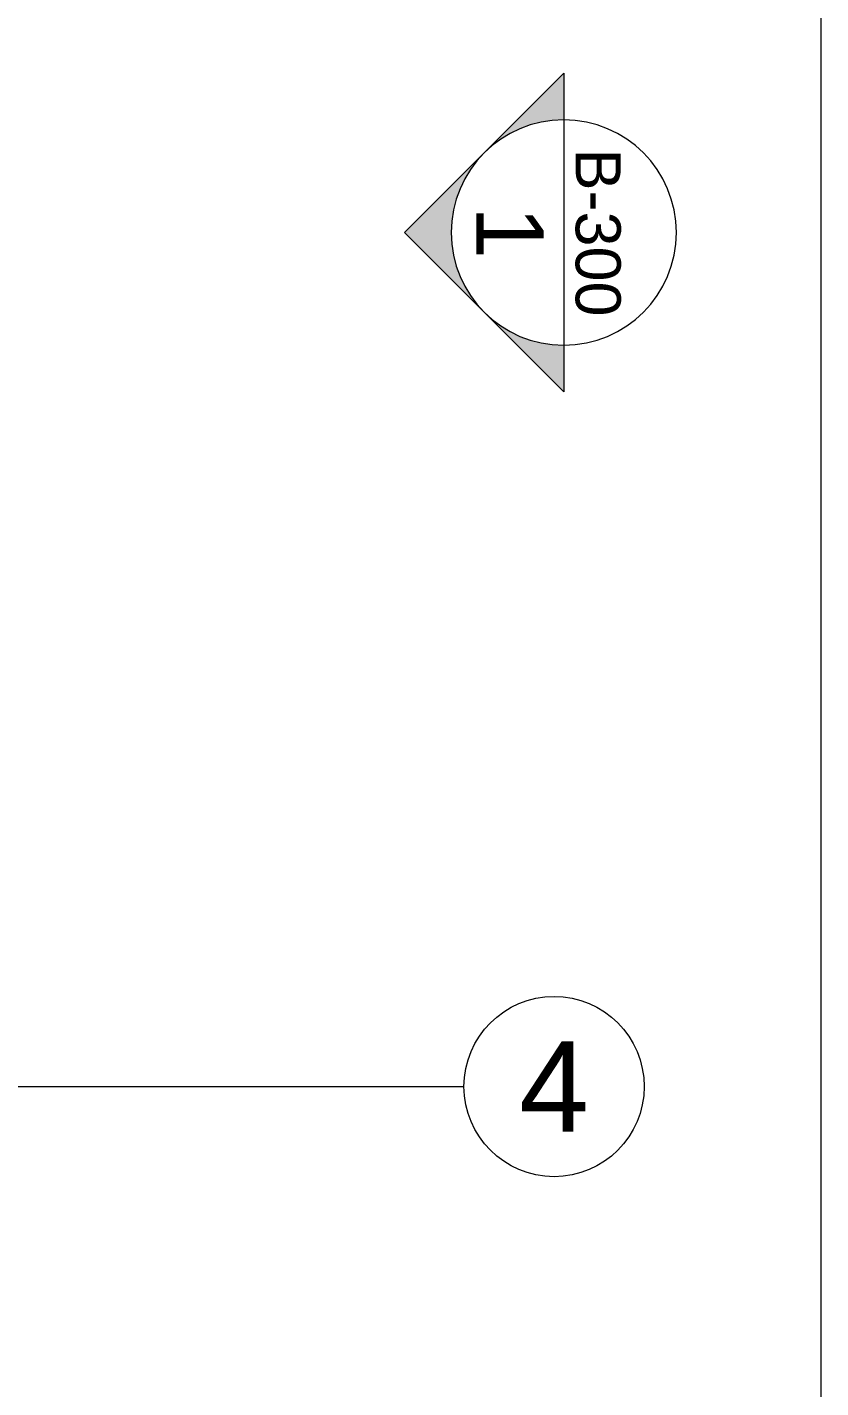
# Model space of a CAD drawing. Extents: x -1073 to 35213, y -1180 to 6950.
# Drawn here: x 6278.9 to 6455.1, y 1685.7 to 1987.6 of the extents above; entities that cross this region are included whole.
import ezdxf
from ezdxf.enums import TextEntityAlignment as Align

# ---------------------------------------------------------------- set-up
doc = ezdxf.new("R2010")
doc.units = 0
doc.header["$LTSCALE"] = 25
doc.layers.get('0').update_dxf_attribs({"color": 9, "lineweight": 9})
for name, color, linetype, lineweight in [('21', 9, 'Continuous', 9), ('24', 9, 'Continuous', 9), ('40A', 9, 'Continuous', 9)]:
    doc.layers.add(name, color=color, linetype=linetype, lineweight=lineweight)
doc.styles.add('Arial', font='arial.ttf', dxfattribs={"height": 2.5})

# ---------------------------------------------------------------- blocks, each defined once
blk = doc.blocks.new('0_aks')
at = {"linetype": 'Continuous'}
blk.add_circle((0, 0), 2, dxfattribs=at)
at = {"style": 'Arial'}
blk.add_attdef('AKS', text='', height=2, dxfattribs=at).set_placement((0, 0), align=Align.MIDDLE_CENTER)
blk = doc.blocks.new('p-aks_vw')
at = {"layer": '24', "ltscale": 2}
blk.add_lwpolyline([(5679.999995694046, 1440.000000000411), (5974.999995580102, 1440.000000000411)], dxfattribs=at)
at = {"layer": '24', "xscale": 10, "yscale": 10, "zscale": 10}
blk.add_blockref('0_aks', (5994.999995580102, 1440.000000000411), dxfattribs=at).add_auto_attribs({'AKS': '4'})
blk = doc.blocks.new('0_exteriorelevation1')
h = blk.add_hatch(color=256)
h.paths.add_polyline_path([(7.07106781186485, 0), (0, 7.07106781186576), (-7.071067811866669, 0)])
h.paths.add_polyline_path([(5, 0, 1), (-5, 0)], flags=16)
for points in [[(7.07106781186485, 0), (0, 7.071067811865305), (-7.071067811866669, 0), (7.07106781186485, 0)], [(7.07106781186485, 0), (0, 7.07106781186576), (-7.071067811866669, 0), (7.07106781186485, 0)]]:
    blk.add_lwpolyline(points)
blk.add_circle((0, 0), 5)
at = {"style": 'Arial'}
blk.add_attdef('KESITADI', text='', height=3, dxfattribs=at).set_placement((0, 0), align=Align.BOTTOM_CENTER)
blk.add_attdef('PAFTAADI', text='', height=2, dxfattribs=at).set_placement((0, -0.5), align=Align.TOP_CENTER)

msp = doc.modelspace()

# ---------------------------------------------------------------- linework, layer by layer
at = {"layer": '40A'}
msp.add_lwpolyline([(80, 4190.000000004657), (6455.057816442692, 4190.000000004657), (6455.057816442692, 15), (80, 15)], close=True, dxfattribs=at)

# ---------------------------------------------------------------- block references
at = {"layer": '21'}
ref = msp.add_blockref('0_exteriorelevation1', (6397.998771232034, 1941.999951086454), dxfattribs=dict(at, xscale=-5, yscale=5, zscale=5, rotation=90))
ref.add_attrib('KESITADI', '1', dxfattribs={"layer": '0', "height": 15, "rotation": 270, "style": 'Arial'}).set_placement((6374.056070004201, 1941.999951086454), align=Align.BOTTOM_CENTER)
ref.add_attrib('PAFTAADI', 'B-300', dxfattribs={"layer": '0', "height": 10, "rotation": 270, "style": 'Arial'}).set_placement((6410.635196880055, 1941.999951086454), align=Align.TOP_CENTER)
at = {"layer": '24'}
msp.add_blockref('p-aks_vw', (400.8383332760277, 312.5000000020336), dxfattribs=at)

doc.saveas('drawing.dxf')
